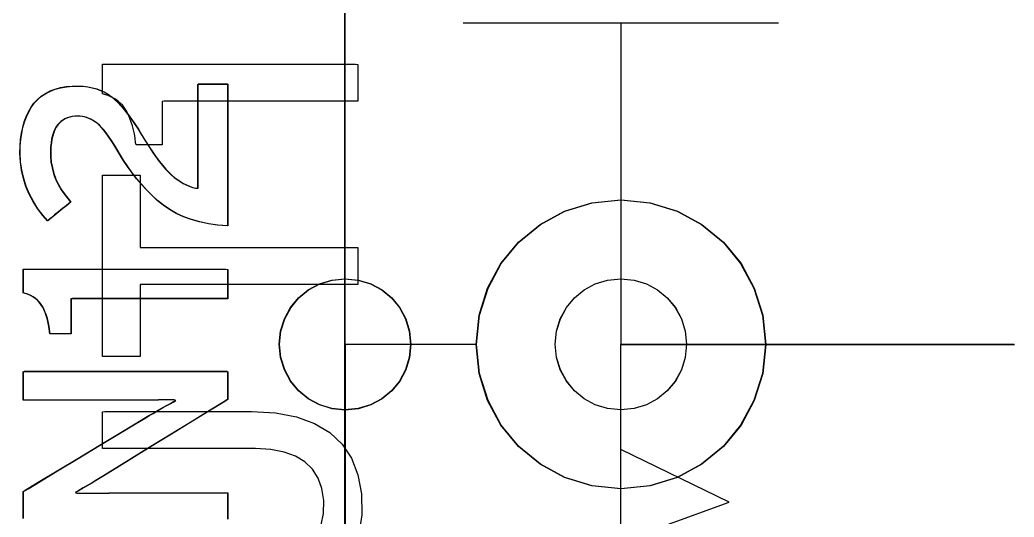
# Model space of a CAD drawing. Extents: x 1 to 47.7, y 0.2 to 35.
# Drawn here: x 34.5796 to 34.9579, y 12.7694 to 12.9587 of the extents above; entities that cross this region are included whole.
import ezdxf

# ---------------------------------------------------------------- set-up
doc = ezdxf.new("R2010")
doc.units = 0
doc.header["$MEASUREMENT"] = 0
for name, color, linetype in [('5_1___24__TARGET_LEDS___12', 7, 'CONTINUOUS'), ('6_2___8__INDEPENDENT_INPUT', 7, 'CONTINUOUS'), ('6_3___8__OPTOISO_INDEPENDE', 7, 'CONTINUOUS'), ('6_4___24__OPTOISO_INDEPEND', 7, 'CONTINUOUS'), ('6_5___8__INDEPENDENT_INPUT', 7, 'CONTINUOUS'), ('6_6___8__INDEPENDENT_INPUT', 7, 'CONTINUOUS'), ('6_7___8__OPTOISO_INDEPENDE', 7, 'CONTINUOUS'), ('6_8___8__OPTOISO_INDEPENDE', 7, 'CONTINUOUS')]:
    doc.layers.add(name, color=color, linetype=linetype)

msp = doc.modelspace()

# ---------------------------------------------------------------- linework, layer by layer
at = {"layer": '5_1___24__TARGET_LEDS___12'}
for points in [[(34.7534, 12.83514), (34.70342, 12.83514), (34.70342, 13.13514), (34.95803, 13.13514)], [(34.7534, 12.53515), (34.70342, 12.53515), (34.70344, 12.83514)], [(34.8634, 12.83514), (34.95803, 12.83514)], [(34.58095, 12.76881), (34.58095, 12.77031), (34.58095, 12.77214), (34.58095, 12.77411), (34.58095, 12.776), (34.58095, 12.77762), (34.58095, 12.77873), (34.58095, 12.77915), (34.58268, 12.7802), (34.5873, 12.78299), (34.59395, 12.787), (34.60176, 12.79171), (34.60989, 12.79661), (34.61746, 12.80118), (34.62362, 12.80489), (34.6275, 12.80723), (34.62883, 12.80803), (34.63027, 12.80887), (34.63166, 12.80968), (34.633, 12.81045), (34.63429, 12.81119), (34.63554, 12.81189), (34.63673, 12.81256), (34.63787, 12.81319), (34.63896, 12.81379), (34.63834, 12.81403), (34.63642, 12.814), (34.63443, 12.81398), (34.6324, 12.81397), (34.63031, 12.81395), (34.62816, 12.81394), (34.62596, 12.81394), (34.62371, 12.81393), (34.6214, 12.81393), (34.61998, 12.81393), (34.61638, 12.81393), (34.61096, 12.81393), (34.60444, 12.81393), (34.59757, 12.81393), (34.59106, 12.81393), (34.58564, 12.81393), (34.58203, 12.81393), (34.58095, 12.81394), (34.58095, 12.81445), (34.58095, 12.81559), (34.58095, 12.81718), (34.58095, 12.819), (34.58095, 12.82087), (34.58095, 12.82258), (34.58095, 12.82394), (34.58095, 12.82474), (34.58149, 12.82488), (34.58653, 12.82488), (34.5957, 12.82488), (34.60758, 12.82488), (34.62077, 12.82488), (34.63387, 12.82488), (34.64545, 12.82488), (34.65411, 12.82488), (34.65845, 12.82488), (34.65869, 12.82467), (34.65869, 12.82379), (34.65869, 12.8224), (34.65869, 12.82069), (34.65869, 12.81885), (34.65869, 12.81708), (34.65869, 12.81558), (34.65869, 12.81453), (34.65869, 12.81414), (34.65691, 12.81305), (34.65217, 12.81012), (34.64533, 12.80592), (34.6373, 12.80097), (34.62895, 12.79583), (34.62118, 12.79104), (34.61485, 12.78715), (34.61086, 12.78469), (34.60958, 12.78391), (34.60836, 12.78318), (34.60717, 12.78247), (34.60602, 12.78179), (34.6049, 12.78113), (34.60382, 12.78049), (34.60278, 12.77988), (34.60177, 12.77929), (34.60079, 12.77873), (34.60142, 12.77849), (34.60329, 12.77849), (34.60522, 12.7785), (34.60721, 12.77851), (34.60926, 12.77852), (34.61137, 12.77853), (34.61353, 12.77855), (34.61576, 12.77857), (34.61805, 12.77859), (34.61947, 12.7786), (34.62309, 12.7786), (34.62854, 12.7786), (34.63508, 12.7786), (34.64199, 12.7786), (34.64853, 12.7786), (34.65398, 12.7786), (34.6576, 12.7786), (34.65869, 12.77859), (34.65869, 12.77808), (34.65869, 12.77694), (34.65869, 12.77535), (34.65869, 12.77353), (34.65869, 12.77166), (34.65869, 12.76995), (34.65869, 12.76859)]]:
    msp.add_lwpolyline(points, dxfattribs=at)
for points in [[(34.65869, 12.88028), (34.65496, 12.8806), (34.65142, 12.88111), (34.64808, 12.88181), (34.64492, 12.8827), (34.64195, 12.88377), (34.63918, 12.88503), (34.63659, 12.88649), (34.63419, 12.88813), (34.63199, 12.88996), (34.62992, 12.89191), (34.62792, 12.89394), (34.62599, 12.89605), (34.62414, 12.89824), (34.62237, 12.90051), (34.62067, 12.90287), (34.61904, 12.9053), (34.61749, 12.90782), (34.6162, 12.91001), (34.61519, 12.91163), (34.61422, 12.91313), (34.61328, 12.91449), (34.61237, 12.91573), (34.61149, 12.91684), (34.61064, 12.91781), (34.60983, 12.91866), (34.60905, 12.91938), (34.60828, 12.91995), (34.60749, 12.92044), (34.60669, 12.92086), (34.60588, 12.92122), (34.60505, 12.92152), (34.60421, 12.92175), (34.60336, 12.92191), (34.60249, 12.92202), (34.60161, 12.92206), (34.60056, 12.92202), (34.59955, 12.92191), (34.59859, 12.92171), (34.59769, 12.92142), (34.59685, 12.92105), (34.59606, 12.92059), (34.59532, 12.92005), (34.59464, 12.91942), (34.59401, 12.91871), (34.59342, 12.91786), (34.5929, 12.9169), (34.59246, 12.91583), (34.59209, 12.91464), (34.59179, 12.91334), (34.59156, 12.91193), (34.59141, 12.9104), (34.59132, 12.90876), (34.59133, 12.90684), (34.59154, 12.90456), (34.59194, 12.90234), (34.59253, 12.90018), (34.5933, 12.89808), (34.59427, 12.89603), (34.59544, 12.89404), (34.59679, 12.89211), (34.59833, 12.89024), (34.59898, 12.88934), (34.59834, 12.88883), (34.59727, 12.88795), (34.5959, 12.88684), (34.5944, 12.88562), (34.59293, 12.88442), (34.59164, 12.88337), (34.59069, 12.8826), (34.59024, 12.88224), (34.58848, 12.8842), (34.58646, 12.88682), (34.58471, 12.88955), (34.58322, 12.89237), (34.58199, 12.8953), (34.58103, 12.89832), (34.58032, 12.90144), (34.57988, 12.90465), (34.5797, 12.90797), (34.57976, 12.91062), (34.57996, 12.91313), (34.58029, 12.91551), (34.58076, 12.91776), (34.58135, 12.91988), (34.58208, 12.92186), (34.58294, 12.92371), (34.58393, 12.92542), (34.58507, 12.927), (34.58639, 12.92842), (34.58785, 12.92967), (34.58945, 12.93074), (34.59119, 12.93164), (34.59307, 12.93237), (34.5951, 12.93292), (34.59727, 12.9333), (34.59958, 12.93351), (34.6018, 12.93353), (34.60369, 12.93343), (34.6055, 12.9332), (34.60723, 12.93287), (34.60886, 12.93242), (34.61041, 12.93185), (34.61187, 12.93117), (34.61324, 12.93037), (34.61453, 12.92947), (34.61575, 12.9284), (34.61698, 12.92719), (34.61823, 12.92584), (34.61949, 12.92436), (34.62077, 12.92274), (34.62206, 12.92098), (34.62337, 12.91909), (34.62469, 12.91706), (34.62603, 12.91489), (34.62745, 12.91257), (34.62883, 12.91039), (34.63018, 12.90837), (34.63148, 12.90651), (34.63273, 12.90482), (34.63395, 12.90329), (34.63512, 12.90192), (34.63624, 12.90072), (34.63733, 12.89967), (34.63843, 12.89874), (34.63954, 12.89789), (34.64068, 12.89713), (34.64183, 12.89646), (34.64299, 12.89587), (34.64418, 12.89536), (34.64537, 12.89494), (34.64659, 12.8946), (34.64741, 12.89459), (34.64741, 12.8969), (34.64741, 12.90138), (34.64741, 12.90731), (34.64741, 12.91399), (34.64741, 12.92071), (34.64741, 12.92676), (34.64741, 12.93143), (34.64741, 12.93402), (34.64754, 12.93431), (34.64834, 12.93431), (34.64972, 12.93431), (34.65146, 12.93431), (34.65337, 12.93431), (34.65525, 12.93431), (34.65689, 12.93431), (34.6581, 12.93431), (34.65867, 12.93431), (34.65869, 12.93312), (34.65869, 12.92856), (34.65869, 12.9215), (34.65869, 12.9129), (34.65869, 12.90371), (34.65869, 12.8949), (34.65869, 12.88741), (34.65869, 12.88222)], [(34.80839, 12.89015), (34.81948, 12.88904), (34.8298, 12.88584), (34.83915, 12.88077), (34.84729, 12.87405), (34.85401, 12.86591), (34.85908, 12.85657), (34.86229, 12.84624), (34.8634, 12.83514), (34.86229, 12.82406), (34.85908, 12.81373), (34.85401, 12.80439), (34.84729, 12.79625), (34.83915, 12.78954), (34.8298, 12.78447), (34.81948, 12.78127), (34.80839, 12.78015), (34.79731, 12.78127), (34.78699, 12.78447), (34.77765, 12.78954), (34.76951, 12.79625), (34.7628, 12.80439), (34.75773, 12.81373), (34.75452, 12.82406), (34.7534, 12.83514), (34.75452, 12.84624), (34.75773, 12.85657), (34.7628, 12.86591), (34.76951, 12.87405), (34.77765, 12.88077), (34.78699, 12.88584), (34.79731, 12.88904)], [(34.65869, 12.85256), (34.65641, 12.85256), (34.65034, 12.85256), (34.64165, 12.85256), (34.63151, 12.85256), (34.62107, 12.85256), (34.61151, 12.85256), (34.60398, 12.85256), (34.59966, 12.85256), (34.59907, 12.85243), (34.59907, 12.85146), (34.59907, 12.84977), (34.59907, 12.84763), (34.59907, 12.84529), (34.59907, 12.84302), (34.59907, 12.84107), (34.59907, 12.83971), (34.59907, 12.8392), (34.59876, 12.8392), (34.59794, 12.8392), (34.59677, 12.8392), (34.59541, 12.8392), (34.594, 12.8392), (34.59271, 12.8392), (34.5917, 12.8392), (34.59112, 12.8392), (34.59098, 12.83989), (34.59083, 12.84124), (34.59062, 12.84255), (34.59036, 12.84381), (34.59005, 12.84502), (34.58968, 12.84618), (34.58927, 12.8473), (34.58879, 12.84837), (34.58827, 12.8494), (34.58771, 12.85034), (34.58707, 12.8512), (34.58635, 12.85198), (34.58554, 12.85267), (34.58466, 12.85327), (34.5837, 12.85379), (34.58266, 12.85422), (34.58154, 12.85457), (34.58095, 12.8548), (34.58095, 12.85546), (34.58095, 12.85661), (34.58095, 12.85808), (34.58095, 12.85967), (34.58095, 12.86122), (34.58095, 12.86255), (34.58095, 12.86348), (34.58095, 12.86383), (34.58392, 12.86383), (34.59183, 12.86383), (34.60316, 12.86383), (34.61639, 12.86383), (34.63, 12.86383), (34.64247, 12.86383), (34.65228, 12.86383), (34.65792, 12.86383), (34.65869, 12.86372), (34.65869, 12.8629), (34.65869, 12.86148), (34.65869, 12.85967), (34.65869, 12.8577), (34.65869, 12.85578), (34.65869, 12.85414), (34.65869, 12.85299)], [(34.70342, 12.86015), (34.70846, 12.85964), (34.71315, 12.85819), (34.7174, 12.85588), (34.7211, 12.85283), (34.72415, 12.84913), (34.72646, 12.84489), (34.72791, 12.8402), (34.72842, 12.83517), (34.72791, 12.83012), (34.72646, 12.82542), (34.72415, 12.82118), (34.7211, 12.81748), (34.7174, 12.81442), (34.71315, 12.81212), (34.70846, 12.81067), (34.70342, 12.81016), (34.69838, 12.81067), (34.69369, 12.81212), (34.68945, 12.81442), (34.68575, 12.81748), (34.68269, 12.82118), (34.68039, 12.82542), (34.67893, 12.83012), (34.67843, 12.83517), (34.67893, 12.8402), (34.68039, 12.84489), (34.68269, 12.84913), (34.68575, 12.85283), (34.68945, 12.85588), (34.69369, 12.85819), (34.69838, 12.85964)]]:
    msp.add_lwpolyline(points, close=True, dxfattribs=at)
at = {"layer": '6_2___8__INDEPENDENT_INPUT'}
for points in [[(34.7483, 12.95767), (34.8683, 12.95767)], [(34.80829, 12.95767), (34.80829, 12.83517), (34.95794, 12.83517)], [(34.62531, 12.87211), (34.70825, 12.87211), (34.70825, 12.85802), (34.62531, 12.85802), (34.62531, 12.83055), (34.61107, 12.83055), (34.61107, 12.8996), (34.62531, 12.8996), (34.62531, 12.87211)], [(34.80829, 12.71269), (34.80829, 12.83515), (34.95794, 12.83515)], [(34.69426, 12.76642), (34.69514, 12.77079), (34.69522, 12.77568), (34.69452, 12.78025), (34.69309, 12.78421), (34.69094, 12.78759), (34.68806, 12.79036), (34.68445, 12.79254), (34.68012, 12.79412), (34.67506, 12.7951), (34.66927, 12.79549), (34.66664, 12.79549), (34.66158, 12.79549), (34.65384, 12.79549), (34.64449, 12.79549), (34.6346, 12.79549), (34.62525, 12.79549), (34.61751, 12.79549), (34.61246, 12.79549), (34.61107, 12.79551), (34.61107, 12.79624), (34.61107, 12.79779), (34.61107, 12.79989), (34.61107, 12.80229), (34.61107, 12.80472), (34.61107, 12.8069), (34.61107, 12.80859), (34.61107, 12.8095), (34.61186, 12.80958), (34.61622, 12.80958), (34.62348, 12.80958), (34.63255, 12.80958), (34.64236, 12.80958), (34.65186, 12.80958), (34.65997, 12.80958), (34.66562, 12.80958), (34.66774, 12.80958), (34.67686, 12.80903), (34.68486, 12.80751), (34.69176, 12.80503), (34.69754, 12.8016), (34.70221, 12.7972), (34.70577, 12.79184), (34.70821, 12.78553), (34.70955, 12.77825), (34.70967, 12.77022), (34.70852, 12.76288)]]:
    msp.add_lwpolyline(points, dxfattribs=at)
for points in [[(34.70825, 12.9278), (34.7054, 12.9278), (34.69781, 12.9278), (34.68695, 12.9278), (34.67427, 12.9278), (34.66122, 12.9278), (34.64927, 12.9278), (34.63987, 12.9278), (34.63446, 12.9278), (34.63372, 12.92764), (34.63372, 12.92643), (34.63372, 12.92432), (34.63372, 12.92164), (34.63372, 12.91872), (34.63372, 12.91588), (34.63372, 12.91344), (34.63372, 12.91174), (34.63372, 12.91111), (34.63334, 12.91111), (34.63232, 12.91111), (34.63085, 12.91111), (34.62915, 12.91111), (34.62739, 12.91111), (34.62578, 12.91111), (34.62451, 12.91111), (34.62378, 12.91111), (34.62361, 12.91197), (34.62342, 12.91366), (34.62316, 12.91529), (34.62283, 12.91686), (34.62244, 12.91838), (34.62199, 12.91983), (34.62146, 12.92123), (34.62088, 12.92257), (34.62023, 12.92386), (34.61952, 12.92504), (34.61872, 12.92611), (34.61781, 12.92708), (34.61681, 12.92794), (34.61571, 12.9287), (34.61451, 12.92934), (34.61321, 12.92988), (34.61181, 12.93031), (34.61107, 12.9306), (34.61107, 12.93143), (34.61107, 12.93287), (34.61107, 12.9347), (34.61107, 12.93669), (34.61107, 12.93863), (34.61107, 12.9403), (34.61107, 12.94146), (34.61107, 12.94189), (34.61479, 12.94189), (34.62468, 12.94189), (34.63884, 12.94189), (34.65538, 12.94189), (34.67239, 12.94189), (34.68798, 12.94189), (34.70024, 12.94189), (34.70728, 12.94189), (34.70825, 12.94175), (34.70825, 12.94073), (34.70825, 12.93895), (34.70825, 12.93669), (34.70825, 12.93423), (34.70825, 12.93183), (34.70825, 12.92978), (34.70825, 12.92834)], [(34.80827, 12.86017), (34.81331, 12.85966), (34.818, 12.8582), (34.82225, 12.8559), (34.82595, 12.85285), (34.829, 12.84915), (34.83131, 12.84491), (34.83276, 12.84022), (34.83327, 12.83518), (34.83276, 12.83014), (34.83131, 12.82545), (34.829, 12.8212), (34.82595, 12.8175), (34.82225, 12.81444), (34.818, 12.81214), (34.81331, 12.81068), (34.80827, 12.81017), (34.80323, 12.81068), (34.79854, 12.81214), (34.7943, 12.81444), (34.7906, 12.8175), (34.78754, 12.8212), (34.78524, 12.82545), (34.78378, 12.83014), (34.78328, 12.83518), (34.78378, 12.84022), (34.78524, 12.84491), (34.78754, 12.84915), (34.7906, 12.85285), (34.7943, 12.8559), (34.79854, 12.8582), (34.80323, 12.85966)]]:
    msp.add_lwpolyline(points, close=True, dxfattribs=at)
at = {"layer": '6_3___8__OPTOISO_INDEPENDE'}
for points in [[(34.7483, 12.95767), (34.8683, 12.95767)], [(34.80829, 12.95767), (34.80829, 12.8352), (34.95794, 12.8352)], [(34.62531, 12.87211), (34.70825, 12.87211), (34.70825, 12.85802), (34.62531, 12.85802), (34.62531, 12.83055), (34.61107, 12.83055), (34.61107, 12.8996), (34.62531, 12.8996), (34.62531, 12.87211)], [(34.80829, 12.71269), (34.80829, 12.83517), (34.95794, 12.83517)], [(34.69426, 12.76642), (34.69514, 12.77079), (34.69522, 12.77568), (34.69452, 12.78025), (34.69309, 12.78421), (34.69094, 12.78759), (34.68806, 12.79036), (34.68445, 12.79254), (34.68012, 12.79412), (34.67506, 12.7951), (34.66927, 12.79549), (34.66664, 12.79549), (34.66158, 12.79549), (34.65384, 12.79549), (34.64449, 12.79549), (34.6346, 12.79549), (34.62525, 12.79549), (34.61751, 12.79549), (34.61246, 12.79549), (34.61107, 12.79551), (34.61107, 12.79624), (34.61107, 12.79779), (34.61107, 12.79989), (34.61107, 12.80229), (34.61107, 12.80472), (34.61107, 12.8069), (34.61107, 12.80859), (34.61107, 12.8095), (34.61186, 12.80958), (34.61622, 12.80958), (34.62348, 12.80958), (34.63255, 12.80958), (34.64236, 12.80958), (34.65186, 12.80958), (34.65997, 12.80958), (34.66562, 12.80958), (34.66774, 12.80958), (34.67686, 12.80903), (34.68486, 12.80751), (34.69176, 12.80503), (34.69754, 12.8016), (34.70221, 12.7972), (34.70577, 12.79184), (34.70821, 12.78553), (34.70955, 12.77825), (34.70967, 12.77022), (34.70852, 12.76288)]]:
    msp.add_lwpolyline(points, dxfattribs=at)
for points in [[(34.70825, 12.9278), (34.7054, 12.9278), (34.69781, 12.9278), (34.68695, 12.9278), (34.67427, 12.9278), (34.66122, 12.9278), (34.64927, 12.9278), (34.63987, 12.9278), (34.63446, 12.9278), (34.63372, 12.92764), (34.63372, 12.92643), (34.63372, 12.92432), (34.63372, 12.92164), (34.63372, 12.91872), (34.63372, 12.91588), (34.63372, 12.91344), (34.63372, 12.91174), (34.63372, 12.91111), (34.63334, 12.91111), (34.63232, 12.91111), (34.63085, 12.91111), (34.62915, 12.91111), (34.62739, 12.91111), (34.62578, 12.91111), (34.62451, 12.91111), (34.62378, 12.91111), (34.62361, 12.91197), (34.62342, 12.91366), (34.62316, 12.91529), (34.62283, 12.91686), (34.62244, 12.91838), (34.62199, 12.91983), (34.62146, 12.92123), (34.62088, 12.92257), (34.62023, 12.92386), (34.61952, 12.92504), (34.61872, 12.92611), (34.61781, 12.92708), (34.61681, 12.92794), (34.61571, 12.9287), (34.61451, 12.92934), (34.61321, 12.92988), (34.61181, 12.93031), (34.61107, 12.9306), (34.61107, 12.93143), (34.61107, 12.93287), (34.61107, 12.9347), (34.61107, 12.93669), (34.61107, 12.93863), (34.61107, 12.9403), (34.61107, 12.94146), (34.61107, 12.94189), (34.61479, 12.94189), (34.62468, 12.94189), (34.63884, 12.94189), (34.65538, 12.94189), (34.67239, 12.94189), (34.68798, 12.94189), (34.70024, 12.94189), (34.70728, 12.94189), (34.70825, 12.94175), (34.70825, 12.94073), (34.70825, 12.93895), (34.70825, 12.93669), (34.70825, 12.93423), (34.70825, 12.93183), (34.70825, 12.92978), (34.70825, 12.92834)], [(34.80829, 12.86018), (34.81333, 12.85967), (34.81803, 12.85822), (34.82227, 12.85592), (34.82597, 12.85287), (34.82902, 12.84917), (34.83133, 12.84492), (34.83278, 12.84023), (34.83329, 12.8352), (34.83278, 12.83016), (34.83133, 12.82546), (34.82902, 12.82121), (34.82597, 12.81751), (34.82227, 12.81446), (34.81803, 12.81215), (34.81333, 12.81069), (34.80829, 12.81018), (34.80326, 12.81069), (34.79856, 12.81215), (34.79432, 12.81446), (34.79062, 12.81751), (34.78757, 12.82121), (34.78526, 12.82546), (34.7838, 12.83016), (34.7833, 12.8352), (34.7838, 12.84023), (34.78526, 12.84492), (34.78757, 12.84917), (34.79062, 12.85287), (34.79432, 12.85592), (34.79856, 12.85822), (34.80326, 12.85967)]]:
    msp.add_lwpolyline(points, close=True, dxfattribs=at)
at = {"layer": '6_4___24__OPTOISO_INDEPEND'}
for points in [[(34.75327, 12.83515), (34.70329, 12.83515), (34.70329, 13.13515), (34.95794, 13.13515)], [(34.75327, 12.53516), (34.70329, 12.53516), (34.70331, 12.83515)], [(34.86327, 12.83517), (34.95794, 12.83517)], [(34.58084, 12.76883), (34.58084, 12.77032), (34.58084, 12.77215), (34.58084, 12.77412), (34.58084, 12.77602), (34.58084, 12.77763), (34.58084, 12.77875), (34.58084, 12.77917), (34.58257, 12.78021), (34.58719, 12.783), (34.59384, 12.78701), (34.60166, 12.79172), (34.60978, 12.79663), (34.61735, 12.80119), (34.62351, 12.80491), (34.62739, 12.80725), (34.62872, 12.80804), (34.63016, 12.80888), (34.63155, 12.80969), (34.63289, 12.81046), (34.63419, 12.8112), (34.63543, 12.8119), (34.63662, 12.81257), (34.63776, 12.81321), (34.63886, 12.81381), (34.63823, 12.81404), (34.63631, 12.81402), (34.63433, 12.814), (34.63229, 12.81398), (34.6302, 12.81397), (34.62806, 12.81396), (34.62586, 12.81395), (34.6236, 12.81395), (34.62129, 12.81394), (34.61987, 12.81394), (34.61627, 12.81394), (34.61085, 12.81394), (34.60434, 12.81394), (34.59746, 12.81394), (34.59095, 12.81394), (34.58553, 12.81394), (34.58193, 12.81394), (34.58084, 12.81395), (34.58084, 12.81446), (34.58084, 12.8156), (34.58084, 12.81719), (34.58084, 12.81901), (34.58084, 12.82088), (34.58084, 12.82259), (34.58084, 12.82395), (34.58084, 12.82476), (34.58138, 12.82489), (34.58642, 12.82489), (34.59559, 12.82489), (34.60747, 12.82489), (34.62067, 12.82489), (34.63376, 12.82489), (34.64534, 12.82489), (34.65401, 12.82489), (34.65834, 12.82489), (34.65858, 12.82469), (34.65858, 12.82381), (34.65858, 12.82241), (34.65858, 12.8207), (34.65858, 12.81886), (34.65858, 12.8171), (34.65858, 12.81559), (34.65858, 12.81455), (34.65858, 12.81415), (34.6568, 12.81306), (34.65206, 12.81014), (34.64523, 12.80593), (34.63719, 12.80098), (34.62885, 12.79585), (34.62107, 12.79106), (34.61474, 12.78716), (34.61075, 12.7847), (34.60947, 12.78392), (34.60825, 12.78319), (34.60706, 12.78248), (34.60591, 12.7818), (34.6048, 12.78114), (34.60371, 12.78051), (34.60267, 12.77989), (34.60166, 12.7793), (34.60068, 12.77874), (34.60131, 12.7785), (34.60318, 12.77851), (34.60511, 12.77851), (34.6071, 12.77852), (34.60915, 12.77853), (34.61126, 12.77855), (34.61343, 12.77856), (34.61565, 12.77858), (34.61794, 12.77861), (34.61937, 12.77861), (34.62298, 12.77861), (34.62843, 12.77861), (34.63497, 12.77861), (34.64188, 12.77861), (34.64842, 12.77861), (34.65387, 12.77861), (34.65749, 12.77861), (34.65858, 12.7786), (34.65858, 12.7781), (34.65858, 12.77695), (34.65858, 12.77537), (34.65858, 12.77354), (34.65858, 12.77167), (34.65858, 12.76996), (34.65858, 12.76861)]]:
    msp.add_lwpolyline(points, dxfattribs=at)
for points in [[(34.65858, 12.88029), (34.65485, 12.88061), (34.65132, 12.88112), (34.64797, 12.88182), (34.64481, 12.88271), (34.64185, 12.88378), (34.63907, 12.88505), (34.63648, 12.8865), (34.63409, 12.88814), (34.63188, 12.88997), (34.62981, 12.89192), (34.62781, 12.89395), (34.62588, 12.89606), (34.62403, 12.89825), (34.62226, 12.90053), (34.62056, 12.90288), (34.61893, 12.90531), (34.61738, 12.90783), (34.61609, 12.91002), (34.61508, 12.91165), (34.61411, 12.91314), (34.61317, 12.91451), (34.61226, 12.91574), (34.61138, 12.91685), (34.61053, 12.91783), (34.60972, 12.91867), (34.60894, 12.91939), (34.60817, 12.91996), (34.60738, 12.92045), (34.60658, 12.92087), (34.60577, 12.92123), (34.60494, 12.92153), (34.6041, 12.92176), (34.60325, 12.92193), (34.60238, 12.92203), (34.6015, 12.92207), (34.60045, 12.92204), (34.59944, 12.92192), (34.59849, 12.92172), (34.59758, 12.92143), (34.59674, 12.92106), (34.59595, 12.9206), (34.59521, 12.92006), (34.59453, 12.91944), (34.5939, 12.91872), (34.59331, 12.91787), (34.5928, 12.91691), (34.59235, 12.91584), (34.59198, 12.91465), (34.59168, 12.91335), (34.59146, 12.91194), (34.5913, 12.91041), (34.59122, 12.90878), (34.59123, 12.90685), (34.59143, 12.90457), (34.59183, 12.90236), (34.59242, 12.9002), (34.5932, 12.89809), (34.59417, 12.89605), (34.59533, 12.89406), (34.59668, 12.89213), (34.59822, 12.89025), (34.59887, 12.88936), (34.59824, 12.88884), (34.59716, 12.88796), (34.59579, 12.88685), (34.59429, 12.88563), (34.59282, 12.88444), (34.59153, 12.88339), (34.59058, 12.88262), (34.59013, 12.88225), (34.58837, 12.88421), (34.58635, 12.88684), (34.5846, 12.88956), (34.58311, 12.89239), (34.58188, 12.89531), (34.58092, 12.89833), (34.58021, 12.90145), (34.57977, 12.90467), (34.57959, 12.90798), (34.57966, 12.91063), (34.57985, 12.91315), (34.58018, 12.91553), (34.58065, 12.91778), (34.58124, 12.91989), (34.58197, 12.92187), (34.58283, 12.92372), (34.58382, 12.92544), (34.58496, 12.92702), (34.58628, 12.92844), (34.58774, 12.92968), (34.58934, 12.93076), (34.59108, 12.93166), (34.59296, 12.93238), (34.59499, 12.93293), (34.59716, 12.93331), (34.59947, 12.93352), (34.60169, 12.93355), (34.60359, 12.93344), (34.6054, 12.93322), (34.60712, 12.93288), (34.60875, 12.93243), (34.6103, 12.93186), (34.61176, 12.93118), (34.61314, 12.93039), (34.61442, 12.92948), (34.61564, 12.92842), (34.61687, 12.92721), (34.61812, 12.92586), (34.61938, 12.92437), (34.62066, 12.92275), (34.62195, 12.92099), (34.62326, 12.9191), (34.62458, 12.91707), (34.62592, 12.9149), (34.62734, 12.91258), (34.62873, 12.9104), (34.63007, 12.90838), (34.63137, 12.90653), (34.63262, 12.90484), (34.63384, 12.9033), (34.63501, 12.90194), (34.63613, 12.90073), (34.63722, 12.89969), (34.63832, 12.89875), (34.63944, 12.89791), (34.64057, 12.89715), (34.64172, 12.89647), (34.64288, 12.89588), (34.64407, 12.89537), (34.64527, 12.89495), (34.64648, 12.89461), (34.6473, 12.8946), (34.6473, 12.89692), (34.6473, 12.90139), (34.6473, 12.90732), (34.6473, 12.914), (34.6473, 12.92072), (34.6473, 12.92677), (34.6473, 12.93144), (34.6473, 12.93403), (34.64743, 12.93433), (34.64824, 12.93433), (34.64961, 12.93433), (34.65135, 12.93433), (34.65326, 12.93433), (34.65514, 12.93433), (34.65678, 12.93433), (34.65799, 12.93433), (34.65856, 12.93433), (34.65858, 12.93313), (34.65858, 12.92857), (34.65858, 12.92152), (34.65858, 12.91291), (34.65858, 12.90373), (34.65858, 12.89491), (34.65858, 12.88743), (34.65858, 12.88223)], [(34.80826, 12.89017), (34.81935, 12.88905), (34.82967, 12.88585), (34.83902, 12.88078), (34.84716, 12.87406), (34.85388, 12.86592), (34.85895, 12.85658), (34.86216, 12.84625), (34.86327, 12.83515), (34.86216, 12.82407), (34.85895, 12.81375), (34.85388, 12.80441), (34.84716, 12.79627), (34.83902, 12.78956), (34.82967, 12.78449), (34.81935, 12.78129), (34.80826, 12.78017), (34.79718, 12.78129), (34.78686, 12.78449), (34.77752, 12.78956), (34.76938, 12.79627), (34.76267, 12.80441), (34.7576, 12.81375), (34.75439, 12.82407), (34.75327, 12.83515), (34.75439, 12.84625), (34.7576, 12.85658), (34.76267, 12.86592), (34.76938, 12.87406), (34.77752, 12.88078), (34.78686, 12.88585), (34.79718, 12.88905)], [(34.65858, 12.85257), (34.6563, 12.85257), (34.65023, 12.85257), (34.64154, 12.85257), (34.6314, 12.85257), (34.62096, 12.85257), (34.6114, 12.85257), (34.60387, 12.85257), (34.59955, 12.85257), (34.59896, 12.85244), (34.59896, 12.85147), (34.59896, 12.84979), (34.59896, 12.84764), (34.59896, 12.8453), (34.59896, 12.84303), (34.59896, 12.84108), (34.59896, 12.83972), (34.59896, 12.83921), (34.59865, 12.83921), (34.59783, 12.83921), (34.59666, 12.83921), (34.5953, 12.83921), (34.59389, 12.83921), (34.5926, 12.83921), (34.59159, 12.83921), (34.59101, 12.83921), (34.59087, 12.83991), (34.59072, 12.84126), (34.59051, 12.84256), (34.59025, 12.84382), (34.58994, 12.84503), (34.58958, 12.8462), (34.58916, 12.84731), (34.58869, 12.84839), (34.58816, 12.84941), (34.5876, 12.85036), (34.58696, 12.85122), (34.58624, 12.85199), (34.58543, 12.85268), (34.58455, 12.85329), (34.58359, 12.8538), (34.58255, 12.85424), (34.58143, 12.85458), (34.58084, 12.85481), (34.58084, 12.85547), (34.58084, 12.85663), (34.58084, 12.85809), (34.58084, 12.85969), (34.58084, 12.86124), (34.58084, 12.86257), (34.58084, 12.8635), (34.58084, 12.86384), (34.58381, 12.86384), (34.59172, 12.86384), (34.60306, 12.86384), (34.61628, 12.86384), (34.62989, 12.86384), (34.64236, 12.86384), (34.65217, 12.86384), (34.65781, 12.86384), (34.65858, 12.86373), (34.65858, 12.86291), (34.65858, 12.86149), (34.65858, 12.85968), (34.65858, 12.85771), (34.65858, 12.85579), (34.65858, 12.85415), (34.65858, 12.853)], [(34.70329, 12.86017), (34.70833, 12.85966), (34.71302, 12.8582), (34.71727, 12.85589), (34.72097, 12.85284), (34.72402, 12.84914), (34.72633, 12.8449), (34.72778, 12.84021), (34.72829, 12.83518), (34.72778, 12.83014), (34.72633, 12.82544), (34.72402, 12.82119), (34.72097, 12.81749), (34.71727, 12.81444), (34.71302, 12.81213), (34.70833, 12.81068), (34.70329, 12.81017), (34.69825, 12.81068), (34.69356, 12.81213), (34.68932, 12.81444), (34.68562, 12.81749), (34.68256, 12.82119), (34.68026, 12.82544), (34.6788, 12.83014), (34.6783, 12.83518), (34.6788, 12.84021), (34.68026, 12.8449), (34.68256, 12.84914), (34.68562, 12.85284), (34.68932, 12.85589), (34.69356, 12.8582), (34.69825, 12.85966)]]:
    msp.add_lwpolyline(points, close=True, dxfattribs=at)
at = {"layer": '6_5___8__INDEPENDENT_INPUT'}
msp.add_lwpolyline([(34.95795, 12.53502), (34.80828, 12.53502), (34.80828, 12.60498), (34.76703, 12.625), (34.84954, 12.65501), (34.76703, 12.68504), (34.84954, 12.71504), (34.76703, 12.74507), (34.84954, 12.77507), (34.80828, 12.79509), (34.80828, 12.83515), (34.95795, 12.83515)], dxfattribs=at)
at = {"layer": '6_6___8__INDEPENDENT_INPUT'}
for points in [[(34.7483, 12.95767), (34.8683, 12.95767)], [(34.80829, 12.95767), (34.80829, 12.8352), (34.95794, 12.8352)], [(34.62531, 12.87211), (34.70825, 12.87211), (34.70825, 12.85802), (34.62531, 12.85802), (34.62531, 12.83055), (34.61107, 12.83055), (34.61107, 12.8996), (34.62531, 12.8996), (34.62531, 12.87211)], [(34.80829, 12.71269), (34.80829, 12.83517), (34.95794, 12.83517)], [(34.69426, 12.76642), (34.69514, 12.77079), (34.69522, 12.77568), (34.69452, 12.78025), (34.69309, 12.78421), (34.69094, 12.78759), (34.68806, 12.79036), (34.68445, 12.79254), (34.68012, 12.79412), (34.67506, 12.7951), (34.66927, 12.79549), (34.66664, 12.79549), (34.66158, 12.79549), (34.65384, 12.79549), (34.64449, 12.79549), (34.6346, 12.79549), (34.62525, 12.79549), (34.61751, 12.79549), (34.61246, 12.79549), (34.61107, 12.79551), (34.61107, 12.79624), (34.61107, 12.79779), (34.61107, 12.79989), (34.61107, 12.80229), (34.61107, 12.80472), (34.61107, 12.8069), (34.61107, 12.80859), (34.61107, 12.8095), (34.61186, 12.80958), (34.61622, 12.80958), (34.62348, 12.80958), (34.63255, 12.80958), (34.64236, 12.80958), (34.65186, 12.80958), (34.65997, 12.80958), (34.66562, 12.80958), (34.66774, 12.80958), (34.67686, 12.80903), (34.68486, 12.80751), (34.69176, 12.80503), (34.69754, 12.8016), (34.70221, 12.7972), (34.70577, 12.79184), (34.70821, 12.78553), (34.70955, 12.77825), (34.70967, 12.77022), (34.70852, 12.76288)]]:
    msp.add_lwpolyline(points, dxfattribs=at)
for points in [[(34.70825, 12.9278), (34.7054, 12.9278), (34.69781, 12.9278), (34.68695, 12.9278), (34.67427, 12.9278), (34.66122, 12.9278), (34.64927, 12.9278), (34.63987, 12.9278), (34.63446, 12.9278), (34.63372, 12.92764), (34.63372, 12.92643), (34.63372, 12.92432), (34.63372, 12.92164), (34.63372, 12.91872), (34.63372, 12.91588), (34.63372, 12.91344), (34.63372, 12.91174), (34.63372, 12.91111), (34.63334, 12.91111), (34.63232, 12.91111), (34.63085, 12.91111), (34.62915, 12.91111), (34.62739, 12.91111), (34.62578, 12.91111), (34.62451, 12.91111), (34.62378, 12.91111), (34.62361, 12.91197), (34.62342, 12.91366), (34.62316, 12.91529), (34.62283, 12.91686), (34.62244, 12.91838), (34.62199, 12.91983), (34.62146, 12.92123), (34.62088, 12.92257), (34.62023, 12.92386), (34.61952, 12.92504), (34.61872, 12.92611), (34.61781, 12.92708), (34.61681, 12.92794), (34.61571, 12.9287), (34.61451, 12.92934), (34.61321, 12.92988), (34.61181, 12.93031), (34.61107, 12.9306), (34.61107, 12.93143), (34.61107, 12.93287), (34.61107, 12.9347), (34.61107, 12.93669), (34.61107, 12.93863), (34.61107, 12.9403), (34.61107, 12.94146), (34.61107, 12.94189), (34.61479, 12.94189), (34.62468, 12.94189), (34.63884, 12.94189), (34.65538, 12.94189), (34.67239, 12.94189), (34.68798, 12.94189), (34.70024, 12.94189), (34.70728, 12.94189), (34.70825, 12.94175), (34.70825, 12.94073), (34.70825, 12.93895), (34.70825, 12.93669), (34.70825, 12.93423), (34.70825, 12.93183), (34.70825, 12.92978), (34.70825, 12.92834)], [(34.80829, 12.86018), (34.81333, 12.85967), (34.81803, 12.85822), (34.82227, 12.85592), (34.82597, 12.85287), (34.82902, 12.84917), (34.83133, 12.84492), (34.83278, 12.84023), (34.83329, 12.8352), (34.83278, 12.83016), (34.83133, 12.82546), (34.82902, 12.82121), (34.82597, 12.81751), (34.82227, 12.81446), (34.81803, 12.81215), (34.81333, 12.81069), (34.80829, 12.81018), (34.80326, 12.81069), (34.79856, 12.81215), (34.79432, 12.81446), (34.79062, 12.81751), (34.78757, 12.82121), (34.78526, 12.82546), (34.7838, 12.83016), (34.7833, 12.8352), (34.7838, 12.84023), (34.78526, 12.84492), (34.78757, 12.84917), (34.79062, 12.85287), (34.79432, 12.85592), (34.79856, 12.85822), (34.80326, 12.85967)]]:
    msp.add_lwpolyline(points, close=True, dxfattribs=at)
at = {"layer": '6_7___8__OPTOISO_INDEPENDE'}
for points in [[(34.7483, 12.95767), (34.8683, 12.95767)], [(34.80829, 12.95767), (34.80829, 12.8352), (34.95794, 12.8352)], [(34.62531, 12.87211), (34.70825, 12.87211), (34.70825, 12.85802), (34.62531, 12.85802), (34.62531, 12.83055), (34.61107, 12.83055), (34.61107, 12.8996), (34.62531, 12.8996), (34.62531, 12.87211)], [(34.80829, 12.71269), (34.80829, 12.83517), (34.95794, 12.83517)], [(34.69426, 12.76642), (34.69514, 12.77079), (34.69522, 12.77568), (34.69452, 12.78025), (34.69309, 12.78421), (34.69094, 12.78759), (34.68806, 12.79036), (34.68445, 12.79254), (34.68012, 12.79412), (34.67506, 12.7951), (34.66927, 12.79549), (34.66664, 12.79549), (34.66158, 12.79549), (34.65384, 12.79549), (34.64449, 12.79549), (34.6346, 12.79549), (34.62525, 12.79549), (34.61751, 12.79549), (34.61246, 12.79549), (34.61107, 12.79551), (34.61107, 12.79624), (34.61107, 12.79779), (34.61107, 12.79989), (34.61107, 12.80229), (34.61107, 12.80472), (34.61107, 12.8069), (34.61107, 12.80859), (34.61107, 12.8095), (34.61186, 12.80958), (34.61622, 12.80958), (34.62348, 12.80958), (34.63255, 12.80958), (34.64236, 12.80958), (34.65186, 12.80958), (34.65997, 12.80958), (34.66562, 12.80958), (34.66774, 12.80958), (34.67686, 12.80903), (34.68486, 12.80751), (34.69176, 12.80503), (34.69754, 12.8016), (34.70221, 12.7972), (34.70577, 12.79184), (34.70821, 12.78553), (34.70955, 12.77825), (34.70967, 12.77022), (34.70852, 12.76288)]]:
    msp.add_lwpolyline(points, dxfattribs=at)
for points in [[(34.70825, 12.9278), (34.7054, 12.9278), (34.69781, 12.9278), (34.68695, 12.9278), (34.67427, 12.9278), (34.66122, 12.9278), (34.64927, 12.9278), (34.63987, 12.9278), (34.63446, 12.9278), (34.63372, 12.92764), (34.63372, 12.92643), (34.63372, 12.92432), (34.63372, 12.92164), (34.63372, 12.91872), (34.63372, 12.91588), (34.63372, 12.91344), (34.63372, 12.91174), (34.63372, 12.91111), (34.63334, 12.91111), (34.63232, 12.91111), (34.63085, 12.91111), (34.62915, 12.91111), (34.62739, 12.91111), (34.62578, 12.91111), (34.62451, 12.91111), (34.62378, 12.91111), (34.62361, 12.91197), (34.62342, 12.91366), (34.62316, 12.91529), (34.62283, 12.91686), (34.62244, 12.91838), (34.62199, 12.91983), (34.62146, 12.92123), (34.62088, 12.92257), (34.62023, 12.92386), (34.61952, 12.92504), (34.61872, 12.92611), (34.61781, 12.92708), (34.61681, 12.92794), (34.61571, 12.9287), (34.61451, 12.92934), (34.61321, 12.92988), (34.61181, 12.93031), (34.61107, 12.9306), (34.61107, 12.93143), (34.61107, 12.93287), (34.61107, 12.9347), (34.61107, 12.93669), (34.61107, 12.93863), (34.61107, 12.9403), (34.61107, 12.94146), (34.61107, 12.94189), (34.61479, 12.94189), (34.62468, 12.94189), (34.63884, 12.94189), (34.65538, 12.94189), (34.67239, 12.94189), (34.68798, 12.94189), (34.70024, 12.94189), (34.70728, 12.94189), (34.70825, 12.94175), (34.70825, 12.94073), (34.70825, 12.93895), (34.70825, 12.93669), (34.70825, 12.93423), (34.70825, 12.93183), (34.70825, 12.92978), (34.70825, 12.92834)], [(34.80829, 12.86017), (34.81333, 12.85966), (34.81803, 12.8582), (34.82227, 12.8559), (34.82597, 12.85285), (34.82902, 12.84916), (34.83133, 12.84491), (34.83278, 12.84022), (34.83329, 12.83518), (34.83278, 12.83014), (34.83133, 12.82545), (34.82902, 12.8212), (34.82597, 12.8175), (34.82227, 12.81444), (34.81803, 12.81214), (34.81333, 12.81068), (34.80829, 12.81017), (34.80326, 12.81068), (34.79856, 12.81214), (34.79432, 12.81444), (34.79062, 12.8175), (34.78757, 12.8212), (34.78526, 12.82545), (34.7838, 12.83014), (34.7833, 12.83518), (34.7838, 12.84022), (34.78526, 12.84491), (34.78757, 12.84916), (34.79062, 12.85285), (34.79432, 12.8559), (34.79856, 12.8582), (34.80326, 12.85966)]]:
    msp.add_lwpolyline(points, close=True, dxfattribs=at)
at = {"layer": '6_8___8__OPTOISO_INDEPENDE'}
msp.add_lwpolyline([(34.95794, 12.53524), (34.8083, 12.53524), (34.8083, 12.60498), (34.76705, 12.625), (34.84956, 12.65501), (34.76705, 12.68504), (34.84956, 12.71504), (34.76705, 12.74507), (34.84956, 12.77507), (34.8083, 12.79509), (34.8083, 12.83515), (34.95794, 12.83515)], dxfattribs=at)

doc.saveas('drawing.dxf')
